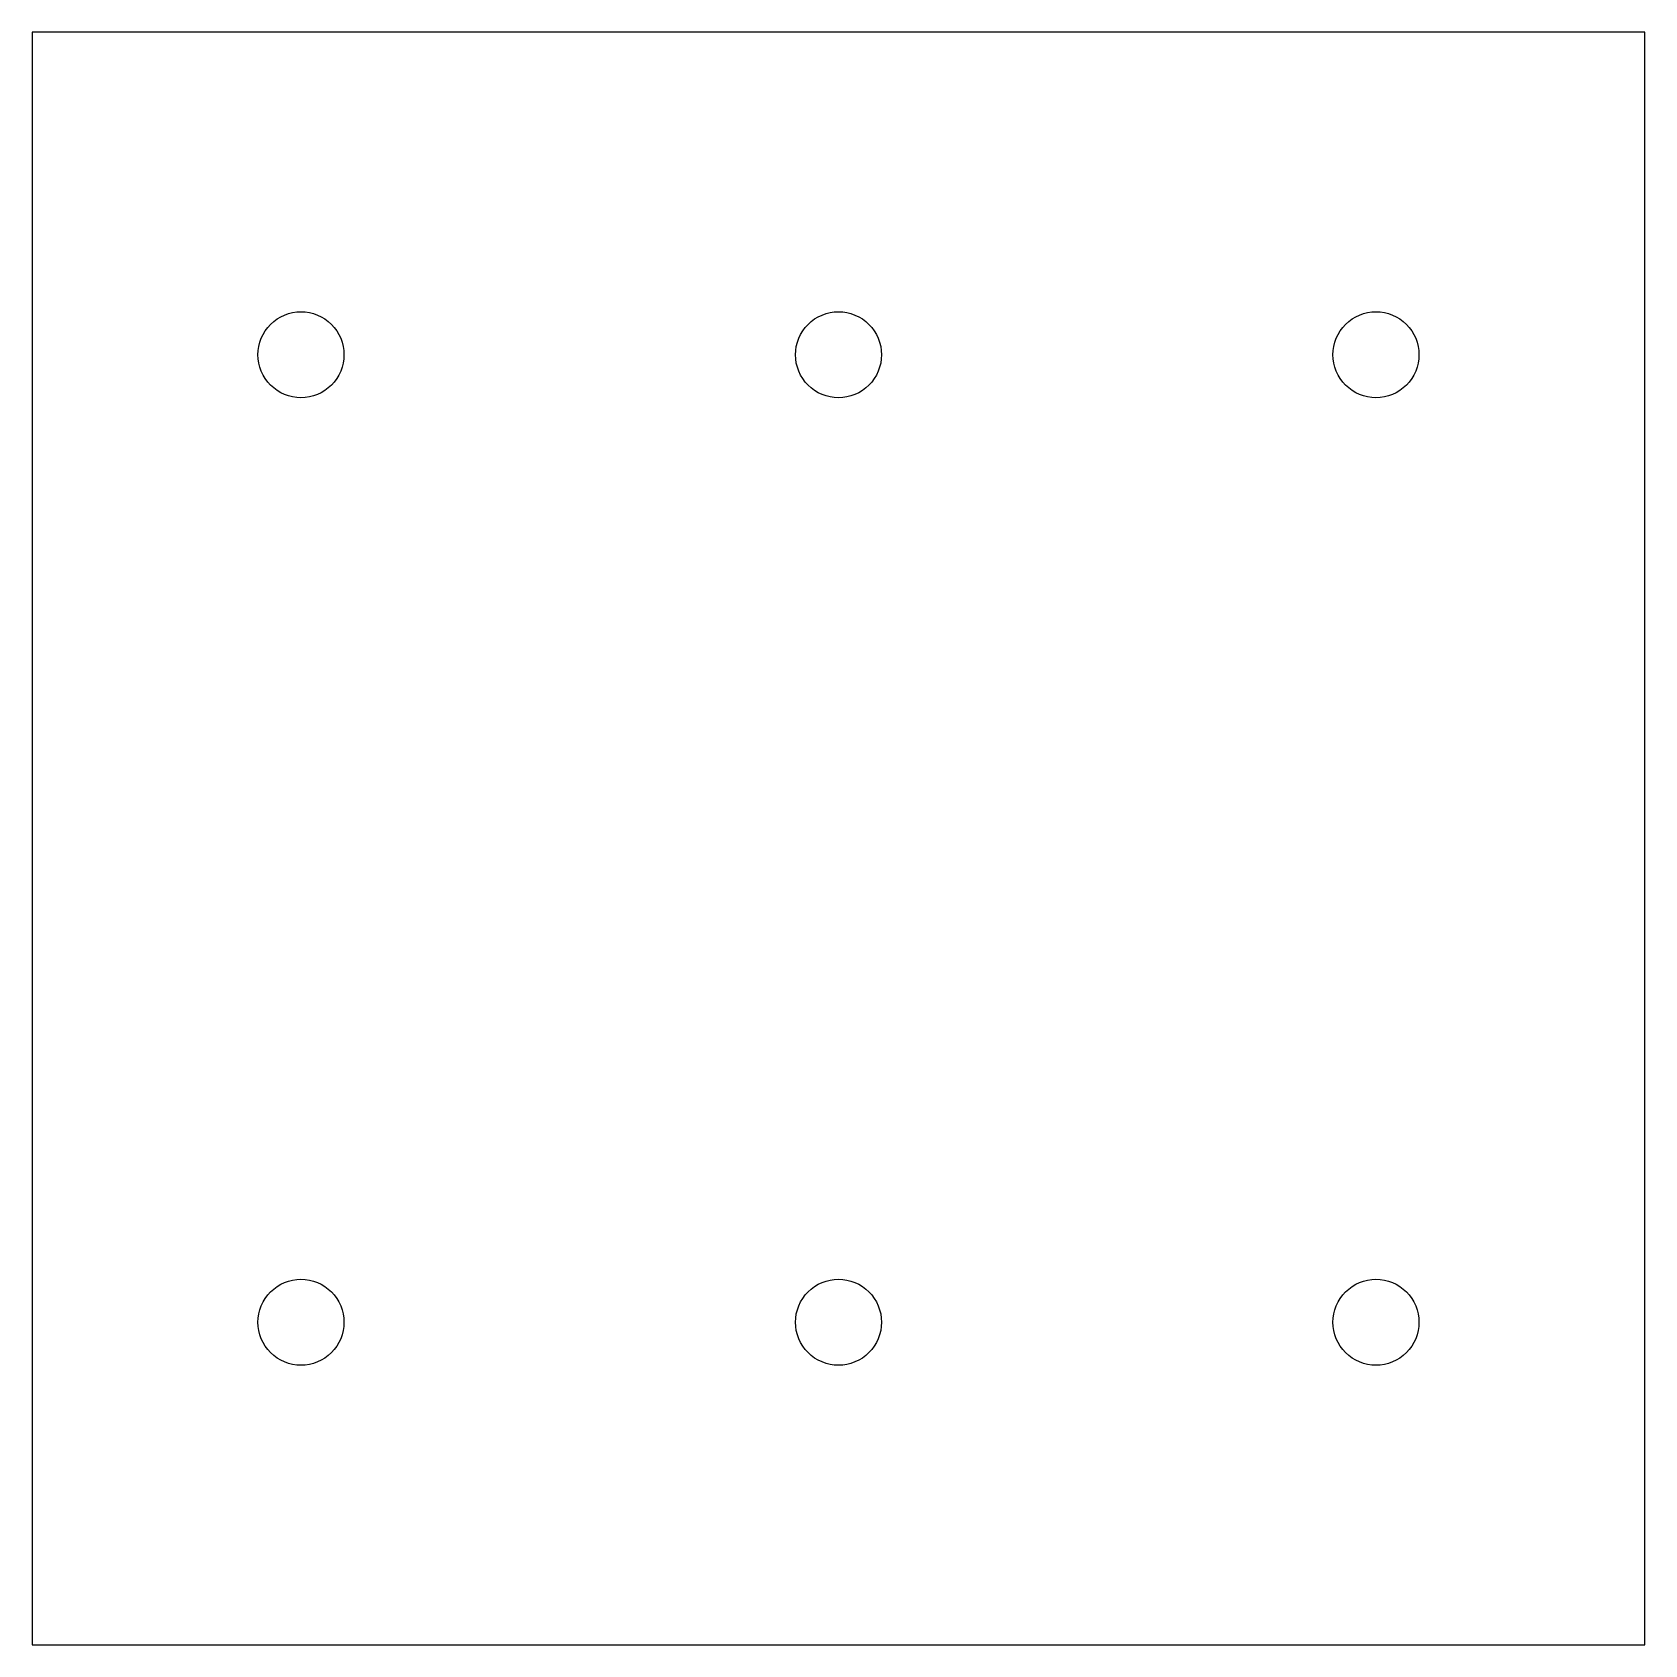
# Model space of a CAD drawing. Header units: millimetres. Extents: x 0 to 60, y -30 to 30.
import ezdxf

# ---------------------------------------------------------------- set-up
doc = ezdxf.new("R2010")
doc.units = ezdxf.units.MM

msp = doc.modelspace()

# ---------------------------------------------------------------- linework, layer by layer
at = {"layer": '03_deck_splice_t3.0'}
for points in [[(60, 30), (0, 30), (0, -30), (60, -30), (60, 30)], [(11.4111, 18.7542), (11.4782, 18.6123), (11.5311, 18.4645), (11.5693, 18.3121), (11.5923, 18.1568), (11.6, 18), (11.5923, 17.8432), (11.5693, 17.6879), (11.5311, 17.5355), (11.4782, 17.3877), (11.4111, 17.2458), (11.3304, 17.1111), (11.2368, 16.985), (11.1314, 16.8686), (11.015, 16.7632), (10.8889, 16.6696), (10.7542, 16.5889), (10.6123, 16.5218), (10.4645, 16.4689), (10.3121, 16.4307), (10.1568, 16.4077), (10, 16.4), (9.8432, 16.4077), (9.6879, 16.4307), (9.5355, 16.4689), (9.3877, 16.5218), (9.2458, 16.5889), (9.1111, 16.6696), (8.985, 16.7632), (8.8686, 16.8686), (8.7632, 16.985), (8.6696, 17.1111), (8.5889, 17.2458), (8.5218, 17.3877), (8.4689, 17.5355), (8.4307, 17.6879), (8.4077, 17.8432), (8.4, 18), (8.4077, 18.1568), (8.4307, 18.3121), (8.4689, 18.4645), (8.5218, 18.6123), (8.5889, 18.7542), (8.6696, 18.8889), (8.7632, 19.015), (8.8686, 19.1314), (8.985, 19.2368), (9.1111, 19.3304), (9.2458, 19.4111), (9.3877, 19.4782), (9.5355, 19.5311), (9.6879, 19.5693), (9.8432, 19.5923), (10, 19.6), (10.1568, 19.5923), (10.3121, 19.5693), (10.4645, 19.5311), (10.6123, 19.4782), (10.7542, 19.4111), (10.8889, 19.3304), (11.015, 19.2368), (11.1314, 19.1314), (11.2368, 19.015), (11.3304, 18.8889), (11.4111, 18.7542)], [(31.5311, 18.4645), (31.5693, 18.3121), (31.5923, 18.1568), (31.6, 18), (31.5923, 17.8432), (31.5693, 17.6879), (31.5311, 17.5355), (31.4782, 17.3877), (31.4111, 17.2458), (31.3304, 17.1111), (31.2368, 16.985), (31.1314, 16.8686), (31.015, 16.7632), (30.8889, 16.6696), (30.7542, 16.5889), (30.6123, 16.5218), (30.4645, 16.4689), (30.3121, 16.4307), (30.1568, 16.4077), (30, 16.4), (29.8432, 16.4077), (29.6879, 16.4307), (29.5355, 16.4689), (29.3877, 16.5218), (29.2458, 16.5889), (29.1111, 16.6696), (28.985, 16.7632), (28.8686, 16.8686), (28.7632, 16.985), (28.6696, 17.1111), (28.5889, 17.2458), (28.5218, 17.3877), (28.4689, 17.5355), (28.4307, 17.6879), (28.4077, 17.8432), (28.4, 18), (28.4077, 18.1568), (28.4307, 18.3121), (28.4689, 18.4645), (28.5218, 18.6123), (28.5889, 18.7542), (28.6696, 18.8889), (28.7632, 19.015), (28.8686, 19.1314), (28.985, 19.2368), (29.1111, 19.3304), (29.2458, 19.4111), (29.3877, 19.4782), (29.5355, 19.5311), (29.6879, 19.5693), (29.8432, 19.5923), (30, 19.6), (30.1568, 19.5923), (30.3121, 19.5693), (30.4645, 19.5311), (30.6123, 19.4782), (30.7542, 19.4111), (30.8889, 19.3304), (31.015, 19.2368), (31.1314, 19.1314), (31.2368, 19.015), (31.3304, 18.8889), (31.4111, 18.7542), (31.4782, 18.6123), (31.5311, 18.4645)], [(51.5923, 18.1568), (51.6, 18), (51.5923, 17.8432), (51.5693, 17.6879), (51.5311, 17.5355), (51.4782, 17.3877), (51.4111, 17.2458), (51.3304, 17.1111), (51.2368, 16.985), (51.1314, 16.8686), (51.015, 16.7632), (50.8889, 16.6696), (50.7542, 16.5889), (50.6123, 16.5218), (50.4645, 16.4689), (50.3121, 16.4307), (50.1568, 16.4077), (50, 16.4), (49.8432, 16.4077), (49.6879, 16.4307), (49.5355, 16.4689), (49.3877, 16.5218), (49.2458, 16.5889), (49.1111, 16.6696), (48.985, 16.7632), (48.8686, 16.8686), (48.7632, 16.985), (48.6696, 17.1111), (48.5889, 17.2458), (48.5218, 17.3877), (48.4689, 17.5355), (48.4307, 17.6879), (48.4077, 17.8432), (48.4, 18), (48.4077, 18.1568), (48.4307, 18.3121), (48.4689, 18.4645), (48.5218, 18.6123), (48.5889, 18.7542), (48.6696, 18.8889), (48.7632, 19.015), (48.8686, 19.1314), (48.985, 19.2368), (49.1111, 19.3304), (49.2458, 19.4111), (49.3877, 19.4782), (49.5355, 19.5311), (49.6879, 19.5693), (49.8432, 19.5923), (50, 19.6), (50.1568, 19.5923), (50.3121, 19.5693), (50.4645, 19.5311), (50.6123, 19.4782), (50.7542, 19.4111), (50.8889, 19.3304), (51.015, 19.2368), (51.1314, 19.1314), (51.2368, 19.015), (51.3304, 18.8889), (51.4111, 18.7542), (51.4782, 18.6123), (51.5311, 18.4645), (51.5693, 18.3121), (51.5923, 18.1568)], [(11.3304, -17.1111), (11.4111, -17.2458), (11.4782, -17.3877), (11.5311, -17.5355), (11.5693, -17.6879), (11.5923, -17.8432), (11.6, -18), (11.5923, -18.1568), (11.5693, -18.3121), (11.5311, -18.4645), (11.4782, -18.6123), (11.4111, -18.7542), (11.3304, -18.8889), (11.2368, -19.015), (11.1314, -19.1314), (11.015, -19.2368), (10.8889, -19.3304), (10.7542, -19.4111), (10.6123, -19.4782), (10.4645, -19.5311), (10.3121, -19.5693), (10.1568, -19.5923), (10, -19.6), (9.8432, -19.5923), (9.6879, -19.5693), (9.5355, -19.5311), (9.3877, -19.4782), (9.2458, -19.4111), (9.1111, -19.3304), (8.985, -19.2368), (8.8686, -19.1314), (8.7632, -19.015), (8.6696, -18.8889), (8.5889, -18.7542), (8.5218, -18.6123), (8.4689, -18.4645), (8.4307, -18.3121), (8.4077, -18.1568), (8.4, -18), (8.4077, -17.8432), (8.4307, -17.6879), (8.4689, -17.5355), (8.5218, -17.3877), (8.5889, -17.2458), (8.6696, -17.1111), (8.7632, -16.985), (8.8686, -16.8686), (8.985, -16.7632), (9.1111, -16.6696), (9.2458, -16.5889), (9.3877, -16.5218), (9.5355, -16.4689), (9.6879, -16.4307), (9.8432, -16.4077), (10, -16.4), (10.1568, -16.4077), (10.3121, -16.4307), (10.4645, -16.4689), (10.6123, -16.5218), (10.7542, -16.5889), (10.8889, -16.6696), (11.015, -16.7632), (11.1314, -16.8686), (11.2368, -16.985), (11.3304, -17.1111)], [(31.4782, -17.3877), (31.5311, -17.5355), (31.5693, -17.6879), (31.5923, -17.8432), (31.6, -18), (31.5923, -18.1568), (31.5693, -18.3121), (31.5311, -18.4645), (31.4782, -18.6123), (31.4111, -18.7542), (31.3304, -18.8889), (31.2368, -19.015), (31.1314, -19.1314), (31.015, -19.2368), (30.8889, -19.3304), (30.7542, -19.4111), (30.6123, -19.4782), (30.4645, -19.5311), (30.3121, -19.5693), (30.1568, -19.5923), (30, -19.6), (29.8432, -19.5923), (29.6879, -19.5693), (29.5355, -19.5311), (29.3877, -19.4782), (29.2458, -19.4111), (29.1111, -19.3304), (28.985, -19.2368), (28.8686, -19.1314), (28.7632, -19.015), (28.6696, -18.8889), (28.5889, -18.7542), (28.5218, -18.6123), (28.4689, -18.4645), (28.4307, -18.3121), (28.4077, -18.1568), (28.4, -18), (28.4077, -17.8432), (28.4307, -17.6879), (28.4689, -17.5355), (28.5218, -17.3877), (28.5889, -17.2458), (28.6696, -17.1111), (28.7632, -16.985), (28.8686, -16.8686), (28.985, -16.7632), (29.1111, -16.6696), (29.2458, -16.5889), (29.3877, -16.5218), (29.5355, -16.4689), (29.6879, -16.4307), (29.8432, -16.4077), (30, -16.4), (30.1568, -16.4077), (30.3121, -16.4307), (30.4645, -16.4689), (30.6123, -16.5218), (30.7542, -16.5889), (30.8889, -16.6696), (31.015, -16.7632), (31.1314, -16.8686), (31.2368, -16.985), (31.3304, -17.1111), (31.4111, -17.2458), (31.4782, -17.3877)], [(51.5693, -17.6879), (51.5923, -17.8432), (51.6, -18), (51.5923, -18.1568), (51.5693, -18.3121), (51.5311, -18.4645), (51.4782, -18.6123), (51.4111, -18.7542), (51.3304, -18.8889), (51.2368, -19.015), (51.1314, -19.1314), (51.015, -19.2368), (50.8889, -19.3304), (50.7542, -19.4111), (50.6123, -19.4782), (50.4645, -19.5311), (50.3121, -19.5693), (50.1568, -19.5923), (50, -19.6), (49.8432, -19.5923), (49.6879, -19.5693), (49.5355, -19.5311), (49.3877, -19.4782), (49.2458, -19.4111), (49.1111, -19.3304), (48.985, -19.2368), (48.8686, -19.1314), (48.7632, -19.015), (48.6696, -18.8889), (48.5889, -18.7542), (48.5218, -18.6123), (48.4689, -18.4645), (48.4307, -18.3121), (48.4077, -18.1568), (48.4, -18), (48.4077, -17.8432), (48.4307, -17.6879), (48.4689, -17.5355), (48.5218, -17.3877), (48.5889, -17.2458), (48.6696, -17.1111), (48.7632, -16.985), (48.8686, -16.8686), (48.985, -16.7632), (49.1111, -16.6696), (49.2458, -16.5889), (49.3877, -16.5218), (49.5355, -16.4689), (49.6879, -16.4307), (49.8432, -16.4077), (50, -16.4), (50.1568, -16.4077), (50.3121, -16.4307), (50.4645, -16.4689), (50.6123, -16.5218), (50.7542, -16.5889), (50.8889, -16.6696), (51.015, -16.7632), (51.1314, -16.8686), (51.2368, -16.985), (51.3304, -17.1111), (51.4111, -17.2458), (51.4782, -17.3877), (51.5311, -17.5355), (51.5693, -17.6879)]]:
    msp.add_lwpolyline(points, close=True, dxfattribs=at)

doc.saveas('drawing.dxf')
